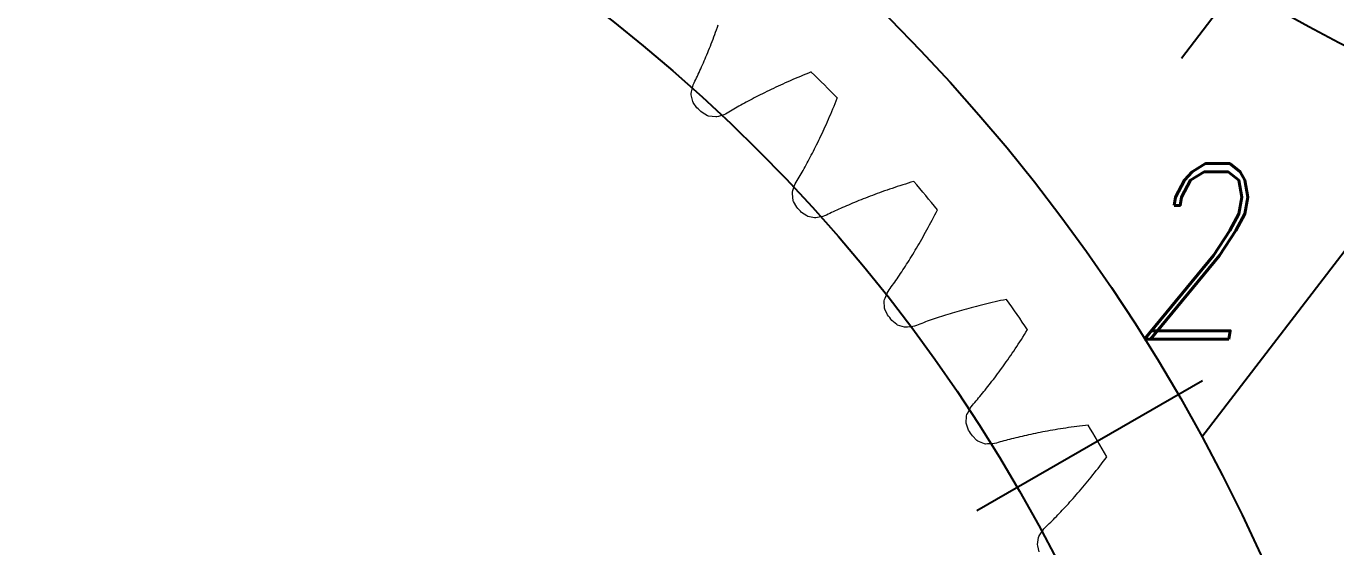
# Model space of a CAD drawing. Header units: millimetres. Extents: x 278858 to 279223, y 218711 to 219074.
# Drawn here: x 278959.26 to 278987.44, y 218832.05 to 218843.26 of the extents above; entities that cross this region are included whole.
import ezdxf

# ---------------------------------------------------------------- set-up
doc = ezdxf.new("R2010")
doc.units = ezdxf.units.MM
doc.header["$LTSCALE"] = 2
for name, color, linetype, lineweight in [('AM_4', 3, 'Continuous', 25), ('AM_8', 1, 'Continuous', 25), ('AM_9', 251, 'Continuous', 15), ('Visibile (ANSI)', 7, 'Continuous', 50)]:
    doc.layers.add(name, color=color, linetype=linetype, lineweight=lineweight)
doc.styles.add('ROMAND', font='romand')

msp = doc.modelspace()

# ---------------------------------------------------------------- linework, layer by layer
for centre, radius in [((279001.271, 218869.828), 30.237), ((278950.271, 218815.828), 39), ((278950.271, 218815.828), 35)]:
    msp.add_circle(centre, radius)
at = {"layer": 'AM_4'}
for p, q in [((278999.944, 218863.204), (278984.116, 218842.563)), ((278999.005, 218853.252), (278984.559, 218834.412))]:
    msp.add_line(p, q, dxfattribs=at)
at = {"layer": 'AM_8'}
msp.add_line((278979.718, 218832.83), (278984.573, 218835.633), dxfattribs=at)
at = {"layer": 'AM_9'}
for p, q in [((278974.114, 218843.179), (278974.133, 218843.232)), ((278974.133, 218843.232), (278974.152, 218843.285)), ((278974.001, 218842.877), (278974.019, 218842.925)), ((278974.019, 218842.925), (278974.038, 218842.975)), ((278974.038, 218842.975), (278974.057, 218843.025)), ((278974.057, 218843.025), (278974.076, 218843.076)), ((278974.076, 218843.076), (278974.095, 218843.127)), ((278974.095, 218843.127), (278974.114, 218843.179)), ((278973.887, 218842.598), (278973.906, 218842.642)), ((278973.906, 218842.642), (278973.925, 218842.688)), ((278973.925, 218842.688), (278973.944, 218842.734)), ((278973.944, 218842.734), (278973.963, 218842.781)), ((278973.963, 218842.781), (278973.982, 218842.829)), ((278973.982, 218842.829), (278974.001, 218842.877)), ((278973.776, 218842.342), (278973.794, 218842.383)), ((278973.794, 218842.383), (278973.813, 218842.424)), ((278973.813, 218842.424), (278973.831, 218842.467)), ((278973.831, 218842.467), (278973.85, 218842.51)), ((278973.85, 218842.51), (278973.869, 218842.553)), ((278973.869, 218842.553), (278973.887, 218842.598)), ((278973.632, 218842.036), (278973.65, 218842.072)), ((278973.65, 218842.072), (278973.667, 218842.108)), ((278973.667, 218842.108), (278973.685, 218842.146)), ((278973.685, 218842.146), (278973.703, 218842.184)), ((278973.703, 218842.184), (278973.721, 218842.222)), ((278973.721, 218842.222), (278973.739, 218842.261)), ((278973.739, 218842.261), (278973.758, 218842.301)), ((278973.758, 218842.301), (278973.776, 218842.342)), ((278975.7, 218842.082), (278975.647, 218842.059)), ((278975.754, 218842.106), (278975.7, 218842.082)), ((278975.809, 218842.129), (278975.754, 218842.106)), ((278975.865, 218842.153), (278975.809, 218842.129)), ((278975.921, 218842.176), (278975.865, 218842.153)), ((278975.977, 218842.2), (278975.921, 218842.176)), ((278976.035, 218842.224), (278975.977, 218842.2)), ((278976.093, 218842.247), (278976.035, 218842.224)), ((278976.152, 218842.271), (278976.093, 218842.247)), ((278973.571, 218841.81), (278973.578, 218841.846)), ((278973.571, 218841.782), (278973.571, 218841.81)), ((278973.603, 218841.632), (278973.571, 218841.782)), ((278973.578, 218841.846), (278973.604, 218841.96)), ((278973.604, 218841.96), (278973.614, 218841.995)), ((278973.614, 218841.995), (278973.632, 218842.036)), ((278975.056, 218841.779), (278975.011, 218841.756)), ((278975.102, 218841.802), (278975.056, 218841.779)), ((278975.148, 218841.825), (278975.102, 218841.802)), ((278975.195, 218841.848), (278975.148, 218841.825)), ((278975.243, 218841.871), (278975.195, 218841.848)), ((278975.291, 218841.894), (278975.243, 218841.871)), ((278975.34, 218841.918), (278975.291, 218841.894)), ((278975.389, 218841.941), (278975.34, 218841.918)), ((278975.44, 218841.965), (278975.389, 218841.941)), ((278975.49, 218841.988), (278975.44, 218841.965)), ((278975.542, 218842.011), (278975.49, 218841.988)), ((278975.594, 218842.035), (278975.542, 218842.011)), ((278975.647, 218842.059), (278975.594, 218842.035)), ((278973.614, 218841.613), (278973.603, 218841.632)), ((278973.692, 218841.5), (278973.614, 218841.613)), ((278974.558, 218841.511), (278974.521, 218841.49)), ((278974.596, 218841.533), (278974.558, 218841.511)), ((278974.635, 218841.555), (278974.596, 218841.533)), ((278974.674, 218841.577), (278974.635, 218841.555)), ((278974.714, 218841.599), (278974.674, 218841.577)), ((278974.755, 218841.621), (278974.714, 218841.599)), ((278974.796, 218841.643), (278974.755, 218841.621)), ((278974.838, 218841.665), (278974.796, 218841.643)), ((278974.88, 218841.688), (278974.838, 218841.665)), ((278974.923, 218841.711), (278974.88, 218841.688)), ((278974.967, 218841.733), (278974.923, 218841.711)), ((278975.011, 218841.756), (278974.967, 218841.733)), ((278976.619, 218841.478), (278976.643, 218841.535)), ((278976.643, 218841.535), (278976.666, 218841.592)), ((278976.666, 218841.592), (278976.69, 218841.65)), ((278976.69, 218841.65), (278976.713, 218841.709)), ((278973.923, 218841.33), (278973.804, 218841.397)), ((278973.943, 218841.32), (278973.923, 218841.33)), ((278974.096, 218841.302), (278973.943, 218841.32)), ((278974.123, 218841.304), (278974.096, 218841.302)), ((278974.158, 218841.315), (278974.123, 218841.304)), ((278974.27, 218841.35), (278974.158, 218841.315)), ((278974.304, 218841.364), (278974.27, 218841.35)), ((278974.343, 218841.385), (278974.304, 218841.364)), ((278974.377, 218841.405), (278974.343, 218841.385)), ((278974.412, 218841.426), (278974.377, 218841.405)), ((278974.447, 218841.447), (278974.412, 218841.426)), ((278974.484, 218841.468), (278974.447, 218841.447)), ((278974.521, 218841.49), (278974.484, 218841.468)), ((278976.501, 218841.204), (278976.525, 218841.258)), ((278976.525, 218841.258), (278976.548, 218841.312)), ((278976.548, 218841.312), (278976.572, 218841.366)), ((278976.572, 218841.366), (278976.595, 218841.422)), ((278976.595, 218841.422), (278976.619, 218841.478)), ((278976.36, 218840.897), (278976.384, 218840.947)), ((278976.384, 218840.947), (278976.407, 218840.997)), ((278976.407, 218840.997), (278976.431, 218841.048)), ((278976.431, 218841.048), (278976.454, 218841.099)), ((278976.454, 218841.099), (278976.478, 218841.151)), ((278976.478, 218841.151), (278976.501, 218841.204)), ((278976.222, 218840.614), (278976.245, 218840.659)), ((278976.245, 218840.659), (278976.268, 218840.706)), ((278976.268, 218840.706), (278976.291, 218840.753)), ((278976.291, 218840.753), (278976.314, 218840.8)), ((278976.314, 218840.8), (278976.337, 218840.848)), ((278976.337, 218840.848), (278976.36, 218840.897)), ((278976.086, 218840.353), (278976.108, 218840.395)), ((278976.108, 218840.395), (278976.131, 218840.437)), ((278976.131, 218840.437), (278976.153, 218840.481)), ((278976.153, 218840.481), (278976.176, 218840.524)), ((278976.176, 218840.524), (278976.199, 218840.569)), ((278976.199, 218840.569), (278976.222, 218840.614)), ((278975.932, 218840.078), (278975.954, 218840.115)), ((278975.954, 218840.115), (278975.976, 218840.153)), ((278975.976, 218840.153), (278975.997, 218840.192)), ((278975.997, 218840.192), (278976.019, 218840.231)), ((278976.019, 218840.231), (278976.041, 218840.271)), ((278976.041, 218840.271), (278976.063, 218840.312)), ((278976.063, 218840.312), (278976.086, 218840.353)), ((278975.757, 218839.716), (278975.793, 218839.827)), ((278975.793, 218839.827), (278975.806, 218839.861)), ((278975.806, 218839.861), (278975.827, 218839.9)), ((278975.827, 218839.9), (278975.848, 218839.934)), ((278975.848, 218839.934), (278975.869, 218839.969)), ((278975.869, 218839.969), (278975.89, 218840.005)), ((278975.89, 218840.005), (278975.911, 218840.041)), ((278975.911, 218840.041), (278975.932, 218840.078)), ((278978.061, 218839.822), (278978.004, 218839.803)), ((278978.119, 218839.841), (278978.061, 218839.822)), ((278978.178, 218839.859), (278978.119, 218839.841)), ((278978.237, 218839.878), (278978.178, 218839.859)), ((278978.297, 218839.896), (278978.237, 218839.878)), ((278978.358, 218839.914), (278978.297, 218839.896)), ((278975.745, 218839.653), (278975.747, 218839.681)), ((278975.763, 218839.5), (278975.745, 218839.653)), ((278975.747, 218839.681), (278975.757, 218839.716)), ((278977.271, 218839.539), (278977.224, 218839.52)), ((278977.319, 218839.558), (278977.271, 218839.539)), ((278977.368, 218839.577), (278977.319, 218839.558)), ((278977.418, 218839.596), (278977.368, 218839.577)), ((278977.468, 218839.615), (278977.418, 218839.596)), ((278977.518, 218839.634), (278977.468, 218839.615)), ((278977.57, 218839.653), (278977.518, 218839.634)), ((278977.622, 218839.672), (278977.57, 218839.653)), ((278977.674, 218839.69), (278977.622, 218839.672)), ((278977.728, 218839.709), (278977.674, 218839.69)), ((278977.782, 218839.728), (278977.728, 218839.709)), ((278977.836, 218839.747), (278977.782, 218839.728)), ((278977.892, 218839.766), (278977.836, 218839.747)), ((278977.948, 218839.785), (278977.892, 218839.766)), ((278978.004, 218839.803), (278977.948, 218839.785)), ((278975.772, 218839.48), (278975.763, 218839.5)), ((278975.84, 218839.361), (278975.772, 218839.48)), ((278976.055, 218839.171), (278975.943, 218839.249)), ((278976.588, 218839.243), (278976.551, 218839.225)), ((278976.626, 218839.261), (278976.588, 218839.243)), ((278976.665, 218839.279), (278976.626, 218839.261)), ((278976.704, 218839.297), (278976.665, 218839.279)), ((278976.744, 218839.315), (278976.704, 218839.297)), ((278976.784, 218839.333), (278976.744, 218839.315)), ((278976.825, 218839.352), (278976.784, 218839.333)), ((278976.867, 218839.37), (278976.825, 218839.352)), ((278976.909, 218839.389), (278976.867, 218839.37)), ((278976.952, 218839.407), (278976.909, 218839.389)), ((278976.996, 218839.426), (278976.952, 218839.407)), ((278977.04, 218839.445), (278976.996, 218839.426)), ((278977.085, 218839.464), (278977.04, 218839.445)), ((278977.131, 218839.482), (278977.085, 218839.464)), ((278977.177, 218839.501), (278977.131, 218839.482)), ((278977.224, 218839.52), (278977.177, 218839.501)), ((278978.811, 218839.194), (278978.84, 218839.249)), ((278978.84, 218839.249), (278978.868, 218839.306)), ((278976.075, 218839.16), (278976.055, 218839.171)), ((278976.225, 218839.129), (278976.075, 218839.16)), ((278976.253, 218839.128), (278976.225, 218839.129)), ((278976.289, 218839.136), (278976.253, 218839.128)), ((278976.403, 218839.162), (278976.289, 218839.136)), ((278976.438, 218839.172), (278976.403, 218839.162)), ((278976.478, 218839.189), (278976.438, 218839.172)), ((278976.514, 218839.207), (278976.478, 218839.189)), ((278976.551, 218839.225), (278976.514, 218839.207)), ((278978.669, 218838.925), (278978.698, 218838.977)), ((278978.698, 218838.977), (278978.726, 218839.03)), ((278978.726, 218839.03), (278978.754, 218839.084)), ((278978.754, 218839.084), (278978.783, 218839.138)), ((278978.783, 218839.138), (278978.811, 218839.194)), ((278978.529, 218838.672), (278978.557, 218838.721)), ((278978.557, 218838.721), (278978.585, 218838.771)), ((278978.585, 218838.771), (278978.613, 218838.821)), ((278978.613, 218838.821), (278978.641, 218838.873)), ((278978.641, 218838.873), (278978.669, 218838.925)), ((278978.364, 218838.39), (278978.391, 218838.435)), ((278978.391, 218838.435), (278978.419, 218838.481)), ((278978.419, 218838.481), (278978.446, 218838.528)), ((278978.446, 218838.528), (278978.474, 218838.575)), ((278978.474, 218838.575), (278978.501, 218838.623)), ((278978.501, 218838.623), (278978.529, 218838.672)), ((278978.177, 218838.09), (278978.203, 218838.131)), ((278978.203, 218838.131), (278978.23, 218838.173)), ((278978.23, 218838.173), (278978.256, 218838.215)), ((278978.256, 218838.215), (278978.283, 218838.258)), ((278978.283, 218838.258), (278978.31, 218838.301)), ((278978.31, 218838.301), (278978.337, 218838.345)), ((278978.337, 218838.345), (278978.364, 218838.39)), ((278977.998, 218837.821), (278978.023, 218837.857)), ((278978.023, 218837.857), (278978.048, 218837.894)), ((278978.048, 218837.894), (278978.074, 218837.932)), ((278978.074, 218837.932), (278978.099, 218837.971)), ((278978.099, 218837.971), (278978.125, 218838.01)), ((278978.125, 218838.01), (278978.151, 218838.05)), ((278978.151, 218838.05), (278978.177, 218838.09)), ((278977.804, 218837.544), (278977.828, 218837.581)), ((278977.828, 218837.581), (278977.852, 218837.613)), ((278977.852, 218837.613), (278977.875, 218837.646)), ((278977.875, 218837.646), (278977.899, 218837.68)), ((278977.899, 218837.68), (278977.924, 218837.714)), ((278977.924, 218837.714), (278977.948, 218837.749)), ((278977.948, 218837.749), (278977.973, 218837.785)), ((278977.973, 218837.785), (278977.998, 218837.821)), ((278977.724, 218837.342), (278977.729, 218837.37)), ((278977.729, 218837.189), (278977.724, 218837.342)), ((278977.729, 218837.37), (278977.742, 218837.403)), ((278977.742, 218837.403), (278977.788, 218837.512)), ((278977.788, 218837.512), (278977.804, 218837.544)), ((278979.93, 218837.281), (278979.873, 218837.267)), ((278979.988, 218837.295), (278979.93, 218837.281)), ((278980.047, 218837.309), (278979.988, 218837.295)), ((278980.106, 218837.322), (278980.047, 218837.309)), ((278980.166, 218837.336), (278980.106, 218837.322)), ((278980.227, 218837.349), (278980.166, 218837.336)), ((278980.288, 218837.362), (278980.227, 218837.349)), ((278980.35, 218837.375), (278980.288, 218837.362)), ((278977.737, 218837.168), (278977.729, 218837.189)), ((278977.794, 218837.043), (278977.737, 218837.168)), ((278978.906, 218836.992), (278978.861, 218836.977)), ((278978.951, 218837.007), (278978.906, 218836.992)), ((278978.997, 218837.022), (278978.951, 218837.007)), ((278979.043, 218837.037), (278978.997, 218837.022)), ((278979.09, 218837.051), (278979.043, 218837.037)), ((278979.138, 218837.066), (278979.09, 218837.051)), ((278979.186, 218837.081), (278979.138, 218837.066)), ((278979.235, 218837.095), (278979.186, 218837.081)), ((278979.285, 218837.11), (278979.235, 218837.095)), ((278979.335, 218837.125), (278979.285, 218837.11)), ((278979.386, 218837.139), (278979.335, 218837.125)), ((278979.437, 218837.154), (278979.386, 218837.139)), ((278979.489, 218837.168), (278979.437, 218837.154)), ((278979.542, 218837.183), (278979.489, 218837.168)), ((278979.596, 218837.197), (278979.542, 218837.183)), ((278979.65, 218837.211), (278979.596, 218837.197)), ((278979.705, 218837.225), (278979.65, 218837.211)), ((278979.76, 218837.24), (278979.705, 218837.225)), ((278979.816, 218837.254), (278979.76, 218837.24)), ((278979.873, 218837.267), (278979.816, 218837.254)), ((278977.992, 218836.835), (278977.886, 218836.922)), ((278978.01, 218836.822), (278977.992, 218836.835)), ((278978.157, 218836.778), (278978.01, 218836.822)), ((278978.185, 218836.775), (278978.157, 218836.778)), ((278978.221, 218836.779), (278978.185, 218836.775)), ((278978.337, 218836.795), (278978.221, 218836.779)), ((278978.373, 218836.802), (278978.337, 218836.795)), ((278978.415, 218836.816), (278978.373, 218836.802)), ((278978.452, 218836.831), (278978.415, 218836.816)), ((278978.49, 218836.845), (278978.452, 218836.831)), ((278978.529, 218836.86), (278978.49, 218836.845)), ((278978.568, 218836.874), (278978.529, 218836.86)), ((278978.608, 218836.889), (278978.568, 218836.874)), ((278978.649, 218836.904), (278978.608, 218836.889)), ((278978.69, 218836.918), (278978.649, 218836.904)), ((278978.732, 218836.933), (278978.69, 218836.918)), ((278978.774, 218836.948), (278978.732, 218836.933)), ((278978.818, 218836.963), (278978.774, 218836.948)), ((278978.861, 218836.977), (278978.818, 218836.963)), ((278980.772, 218836.67), (278980.806, 218836.724)), ((278980.607, 218836.411), (278980.64, 218836.462)), ((278980.64, 218836.462), (278980.673, 218836.513)), ((278980.673, 218836.513), (278980.706, 218836.565)), ((278980.706, 218836.565), (278980.739, 218836.617)), ((278980.739, 218836.617), (278980.772, 218836.67)), ((278980.413, 218836.122), (278980.445, 218836.169)), ((278980.445, 218836.169), (278980.477, 218836.216)), ((278980.477, 218836.216), (278980.509, 218836.264)), ((278980.509, 218836.264), (278980.542, 218836.312)), ((278980.542, 218836.312), (278980.574, 218836.362)), ((278980.574, 218836.362), (278980.607, 218836.411)), ((278980.223, 218835.856), (278980.255, 218835.898)), ((278980.255, 218835.898), (278980.286, 218835.942)), ((278980.286, 218835.942), (278980.317, 218835.986)), ((278980.317, 218835.986), (278980.349, 218836.031)), ((278980.349, 218836.031), (278980.381, 218836.076)), ((278980.381, 218836.076), (278980.413, 218836.122)), ((278980.011, 218835.573), (278980.041, 218835.612)), ((278980.041, 218835.612), (278980.071, 218835.651)), ((278980.071, 218835.651), (278980.101, 218835.69)), ((278980.101, 218835.69), (278980.131, 218835.731)), ((278980.131, 218835.731), (278980.162, 218835.772)), ((278980.162, 218835.772), (278980.193, 218835.813)), ((278980.193, 218835.813), (278980.223, 218835.856)), ((278979.781, 218835.287), (278979.809, 218835.32)), ((278979.809, 218835.32), (278979.837, 218835.355)), ((278979.837, 218835.355), (278979.866, 218835.39)), ((278979.866, 218835.39), (278979.894, 218835.425)), ((278979.894, 218835.425), (278979.923, 218835.461)), ((278979.923, 218835.461), (278979.952, 218835.498)), ((278979.952, 218835.498), (278979.982, 218835.535)), ((278979.982, 218835.535), (278980.011, 218835.573)), ((278979.518, 218834.927), (278979.573, 218835.031)), ((278979.573, 218835.031), (278979.592, 218835.062)), ((278979.592, 218835.062), (278979.619, 218835.096)), ((278979.619, 218835.096), (278979.645, 218835.127)), ((278979.645, 218835.127), (278979.672, 218835.157)), ((278979.672, 218835.157), (278979.699, 218835.189)), ((278979.699, 218835.189), (278979.726, 218835.221)), ((278979.726, 218835.221), (278979.753, 218835.253)), ((278979.753, 218835.253), (278979.781, 218835.287)), ((278979.486, 218834.714), (278979.495, 218834.868)), ((278979.495, 218834.868), (278979.501, 218834.895)), ((278979.501, 218834.895), (278979.518, 218834.927)), ((278979.492, 218834.693), (278979.486, 218834.714)), ((278979.538, 218834.564), (278979.492, 218834.693)), ((278980.83, 218834.459), (278980.782, 218834.448)), ((278980.879, 218834.469), (278980.83, 218834.459)), ((278980.928, 218834.48), (278980.879, 218834.469)), ((278980.978, 218834.49), (278980.928, 218834.48)), ((278981.029, 218834.5), (278980.978, 218834.49)), ((278981.08, 218834.511), (278981.029, 218834.5)), ((278981.132, 218834.521), (278981.08, 218834.511)), ((278981.185, 218834.531), (278981.132, 218834.521)), ((278981.238, 218834.541), (278981.185, 218834.531)), ((278981.292, 218834.55), (278981.238, 218834.541)), ((278981.347, 218834.56), (278981.292, 218834.55)), ((278981.402, 218834.569), (278981.347, 218834.56)), ((278981.457, 218834.579), (278981.402, 218834.569)), ((278981.514, 218834.588), (278981.457, 218834.579)), ((278981.571, 218834.597), (278981.514, 218834.588)), ((278981.629, 218834.606), (278981.571, 218834.597)), ((278981.687, 218834.615), (278981.629, 218834.606)), ((278981.746, 218834.623), (278981.687, 218834.615)), ((278981.806, 218834.632), (278981.746, 218834.623)), ((278981.866, 218834.64), (278981.806, 218834.632)), ((278981.927, 218834.648), (278981.866, 218834.64)), ((278981.988, 218834.656), (278981.927, 218834.648)), ((278982.051, 218834.664), (278981.988, 218834.656)), ((278982.114, 218834.671), (278982.051, 218834.664)), ((278979.717, 218834.339), (278979.62, 218834.435)), ((278979.734, 218834.325), (278979.717, 218834.339)), ((278979.877, 218834.268), (278979.734, 218834.325)), ((278979.904, 218834.262), (278979.877, 218834.268)), ((278979.941, 218834.264), (278979.904, 218834.262)), ((278980.058, 218834.269), (278979.941, 218834.264)), ((278980.094, 218834.273), (278980.058, 218834.269)), ((278980.137, 218834.284), (278980.094, 218834.273)), ((278980.175, 218834.295), (278980.137, 218834.284)), ((278980.214, 218834.306), (278980.175, 218834.295)), ((278980.254, 218834.317), (278980.214, 218834.306)), ((278980.295, 218834.328), (278980.254, 218834.317)), ((278980.336, 218834.339), (278980.295, 218834.328)), ((278980.378, 218834.35), (278980.336, 218834.339)), ((278980.42, 218834.361), (278980.378, 218834.35)), ((278980.463, 218834.372), (278980.42, 218834.361)), ((278980.507, 218834.383), (278980.463, 218834.372)), ((278980.551, 218834.394), (278980.507, 218834.383)), ((278980.596, 218834.405), (278980.551, 218834.394)), ((278980.641, 218834.416), (278980.596, 218834.405)), ((278980.688, 218834.427), (278980.641, 218834.416)), ((278980.734, 218834.438), (278980.688, 218834.427)), ((278980.782, 218834.448), (278980.734, 218834.438)), ((278982.435, 218833.883), (278982.473, 218833.933)), ((278982.473, 218833.933), (278982.511, 218833.983)), ((278982.212, 218833.596), (278982.249, 218833.642)), ((278982.249, 218833.642), (278982.285, 218833.689)), ((278982.285, 218833.689), (278982.323, 218833.737)), ((278982.323, 218833.737), (278982.36, 218833.785)), ((278982.36, 218833.785), (278982.397, 218833.833)), ((278982.397, 218833.833), (278982.435, 218833.883)), ((278981.96, 218833.291), (278981.995, 218833.332)), ((278981.995, 218833.332), (278982.031, 218833.375)), ((278982.031, 218833.375), (278982.067, 218833.418)), ((278982.067, 218833.418), (278982.103, 218833.461)), ((278982.103, 218833.461), (278982.139, 218833.506)), ((278982.139, 218833.506), (278982.175, 218833.551)), ((278982.175, 218833.551), (278982.212, 218833.596)), ((278981.719, 218833.015), (278981.752, 218833.053)), ((278981.752, 218833.053), (278981.786, 218833.091)), ((278981.786, 218833.091), (278981.82, 218833.13)), ((278981.82, 218833.13), (278981.855, 218833.169)), ((278981.855, 218833.169), (278981.89, 218833.209)), ((278981.89, 218833.209), (278981.925, 218833.249)), ((278981.925, 218833.249), (278981.96, 218833.291)), ((278981.458, 218832.736), (278981.489, 218832.769)), ((278981.489, 218832.769), (278981.521, 218832.802)), ((278981.521, 218832.802), (278981.554, 218832.836)), ((278981.554, 218832.836), (278981.586, 218832.871)), ((278981.586, 218832.871), (278981.619, 218832.906)), ((278981.619, 218832.906), (278981.652, 218832.942)), ((278981.652, 218832.942), (278981.685, 218832.978)), ((278981.685, 218832.978), (278981.719, 218833.015)), ((278981.187, 218832.465), (278981.215, 218832.493)), ((278981.215, 218832.493), (278981.245, 218832.521)), ((278981.245, 218832.521), (278981.274, 218832.55)), ((278981.274, 218832.55), (278981.304, 218832.58)), ((278981.304, 218832.58), (278981.334, 218832.61)), ((278981.334, 218832.61), (278981.365, 218832.641)), ((278981.365, 218832.641), (278981.395, 218832.672)), ((278981.395, 218832.672), (278981.427, 218832.703)), ((278981.427, 218832.703), (278981.458, 218832.736)), ((278981.021, 218832.096), (278981.043, 218832.248)), ((278981.043, 218832.248), (278981.052, 218832.274)), ((278981.052, 218832.274), (278981.071, 218832.305)), ((278981.071, 218832.305), (278981.135, 218832.404)), ((278981.135, 218832.404), (278981.156, 218832.433)), ((278981.156, 218832.433), (278981.187, 218832.465)), ((278981.025, 218832.074), (278981.021, 218832.096)), ((278981.059, 218831.942), (278981.025, 218832.074))]:
    msp.add_line(p, q, dxfattribs=at)
for radius, start, end in [(37, 44.3849, 45.6151), (34.75, 47.3744, 47.6256), (37, 39.3849, 40.6151), (34.75, 42.3744, 42.6256), (37, 34.3849, 35.6151), (34.75, 37.3744, 37.6256), (34.75, 32.3744, 32.6256), (37, 29.3849, 30.6151)]:
    msp.add_arc((278950.271, 218815.828), radius, start, end, dxfattribs=at)

# ---------------------------------------------------------------- texts
at = {"layer": 'Visibile (ANSI)', "style": 'ROMAND', "oblique": 10, "width": 0.8}
msp.add_text('2', height=3.78, dxfattribs=at).set_placement((278982.934, 218836.519))

doc.saveas('drawing.dxf')
